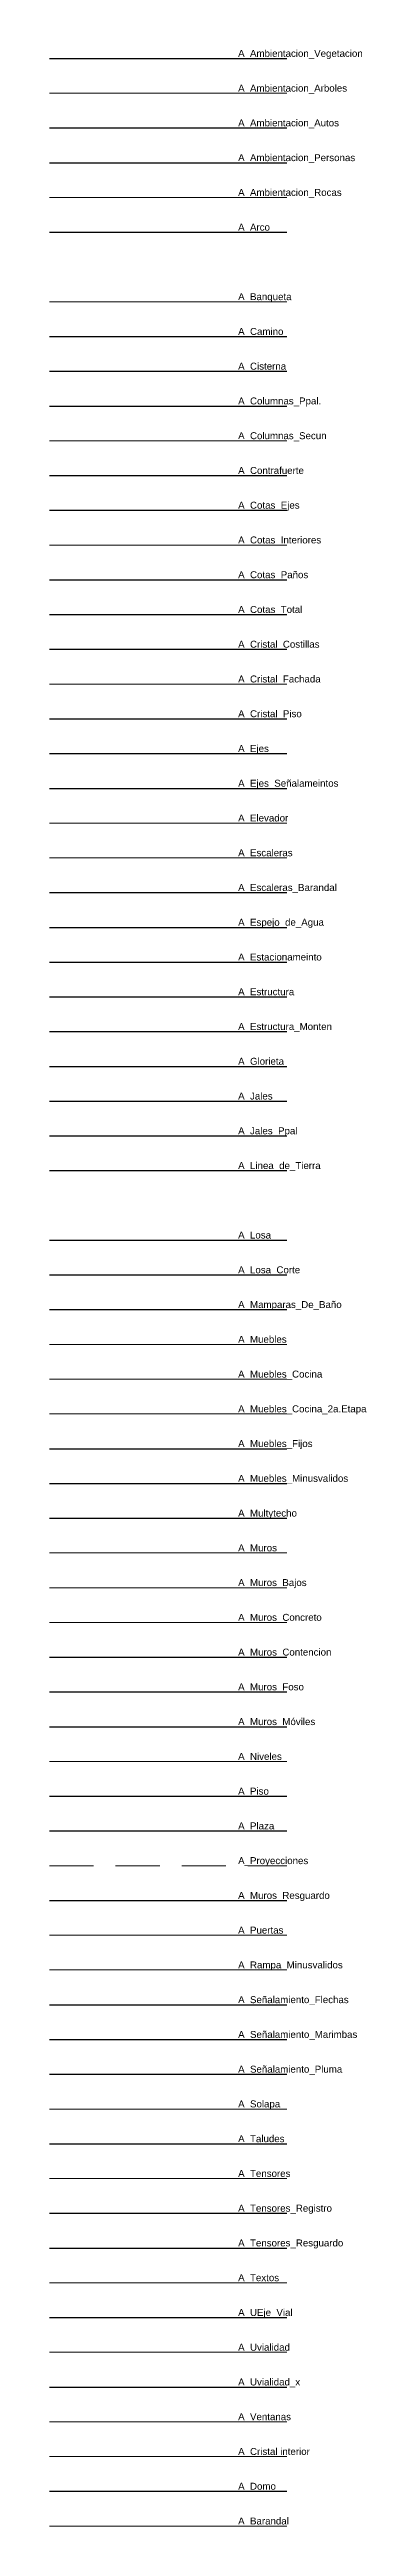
# Model space of a CAD drawing. Header units: millimetres. Extents: x 744843 to 745492, y 2520966 to 2521458.
# Drawn here: x 744843.1 to 744888.8, y 2520966 to 2521322.4 of the extents above; entities that cross this region are included whole.
import ezdxf

# ---------------------------------------------------------------- set-up
doc = ezdxf.new("R2010")
doc.units = ezdxf.units.MM
doc.linetypes.add('HIDDEN', pattern=[9.525, 6.35, -3.175])
for name, color, linetype in [('A-Columnas_Pppal', 3, 'Continuous'), ('A_Ambientacion_Autos', 252, 'Continuous'), ('A_Ambientacion_Vegetacion', 106, 'Continuous'), ('A_Arco', 22, 'Continuous'), ('A_Camino', 43, 'Continuous'), ('A_Cisterna', 173, 'Continuous'), ('A_Contrafuerte', 20, 'Continuous'), ('A_Cotas_Ejes', 8, 'Continuous'), ('A_Cotas_Paños', 8, 'Continuous'), ('A_Cotas_Total', 8, 'Continuous'), ('A_Cristal en  Piso', 171, 'Continuous'), ('A_Crsital_Costillas', 143, 'Continuous'), ('A_Domo', 121, 'Continuous'), ('A_Ejes', 8, 'Continuous'), ('A_Ejes_Señal', 8, 'Continuous'), ('A_Escalera_Barandal', 52, 'Continuous'), ('A_Espejo_Agua', 123, 'Continuous'), ('A_Estacionamiento', 230, 'Continuous'), ('A_Estructura', 160, 'Continuous'), ('A_Estructura_Monten', 52, 'Continuous'), ('A_Glorieta', 123, 'Continuous'), ('A_Jales', 10, 'Continuous'), ('A_Jales_Ppal', 10, 'Continuous'), ('A_Linea_de_Tierra', 200, 'Continuous'), ('A_Losa', 52, 'Continuous'), ('A_Losa_Corte', 54, 'Continuous'), ('A_Mamparas de Baño', 43, 'Continuous'), ('A_Muebles_fijos', 8, 'Continuous'), ('A_Muebles_Minusvalidos', 8, 'Continuous'), ('A_Multytecho', 193, 'Continuous'), ('A_Muros_Foso', 32, 'Continuous'), ('A_Muros_Mobiles', 16, 'Continuous'), ('A_Muros_Resguardo', 16, 'Continuous'), ('A_Piso', 161, 'Continuous'), ('A_Plaza', 10, 'Continuous'), ('A_Señalamiento_Flechas', 9, 'Continuous'), ('A_Señalamiento_Marimbas', 9, 'Continuous'), ('A_Señalamiento_Pluma', 191, 'Continuous'), ('A_Taludes', 52, 'Continuous'), ('A_Temsores_Resg', 191, 'Continuous'), ('A_Tensores_Registro', 23, 'Continuous'), ('A_UEje_Vial', 161, 'Continuous'), ('A_UVialidad_x', 161, 'Continuous')]:
    doc.layers.add(name, color=color, linetype=linetype)
for name, color, linetype, lineweight in [('A-Columnas_Secun', 74, 'Continuous', 20), ('A_Ambientacion_Arboles', 102, 'Continuous', 20), ('A_Ambientacion_Rocas', 8, 'Continuous', 20), ('A_Banqueta', 175, 'Continuous', 20), ('A_Barandal', 160, 'Continuous', 18), ('A_Cotas_Interiores', 8, 'Continuous', 20), ('A_Cristal interior', 143, 'Continuous', 20), ('A_Cristal_Fachada', 151, 'Continuous', 20), ('A_Elevador', 6, 'Continuous', 0), ('A_Escaleras', 52, 'Continuous', 20), ('A_Muebles', 8, 'Continuous', 20), ('A_Muebles_Cocina', 55, 'Continuous', 20), ('A_Muebles_Cocina_2a.Etapa', 230, 'Continuous', 20), ('A_Muros', 30, 'Continuous', 20), ('A_Muros_Bajos', 31, 'Continuous', 20), ('A_Muros_Concreto', 3, 'Continuous', 0), ('A_Niveles', 1, 'Continuous', 20), ('A_Proyecciones', 192, 'HIDDEN', 20), ('A_Puertas', 8, 'Continuous', 0), ('A_Rampa_Minusvalidos', 6, 'Continuous', 20), ('A_Solapa', 161, 'Continuous', 20), ('A_Tensores', 191, 'Continuous', 20), ('A_Textos', 4, 'Continuous', 20), ('A_Ventanas', 4, 'Continuous', 20)]:
    doc.layers.add(name, color=color, linetype=linetype, lineweight=lineweight)
doc.styles.add('Arial', font='arial.ttf', dxfattribs={"height": 1})

msp = doc.modelspace()

# ---------------------------------------------------------------- linework, layer by layer
at = {"layer": 'A-Columnas_Pppal'}
for p, q in [((744843.137, 2521271.088, 0.927), (744877.309, 2521271.088, 0.927)), ((744843.137, 2521271.088, 0.927), (744877.309, 2521271.088, 0.927)), ((744843.137, 2521091.088, 0.927), (744877.309, 2521091.088, 0.927)), ((744843.137, 2521091.088, 0.927), (744877.309, 2521091.088, 0.927))]:
    msp.add_line(p, q, dxfattribs=at)
at = {"layer": 'A-Columnas_Secun'}
msp.add_line((744843.137, 2521266.088, 0.927), (744877.309, 2521266.088, 0.927), dxfattribs=at)
msp.add_line((744843.137, 2521266.088, 0.927), (744877.309, 2521266.088, 0.927), dxfattribs=at)
at = {"layer": 'A_Ambientacion_Arboles'}
for p, q in [((744843.137, 2521316.088, 0.927), (744877.309, 2521316.088, 0.927)), ((744843.137, 2521316.088, 0.927), (744877.309, 2521316.088, 0.927)), ((744843.137, 2520991.088, 0.927), (744877.309, 2520991.088, 0.927)), ((744843.137, 2520991.088, 0.927), (744877.309, 2520991.088, 0.927))]:
    msp.add_line(p, q, dxfattribs=at)
at = {"layer": 'A_Ambientacion_Autos'}
msp.add_line((744843.137, 2521311.088, 0.927), (744877.309, 2521311.088, 0.927), dxfattribs=at)
msp.add_line((744843.137, 2521311.088, 0.927), (744877.309, 2521311.088, 0.927), dxfattribs=at)
at = {"layer": 'A_Ambientacion_Rocas'}
msp.add_line((744843.137, 2521301.088, 0.927), (744877.309, 2521301.088, 0.927), dxfattribs=at)
msp.add_line((744843.137, 2521301.088, 0.927), (744877.309, 2521301.088, 0.927), dxfattribs=at)
at = {"layer": 'A_Ambientacion_Vegetacion'}
msp.add_line((744843.137, 2521321.088, 0.927), (744877.309, 2521321.088, 0.927), dxfattribs=at)
msp.add_line((744843.137, 2521321.088, 0.927), (744877.309, 2521321.088, 0.927), dxfattribs=at)
at = {"layer": 'A_Arco'}
msp.add_line((744843.137, 2521296.088, 0.927), (744877.309, 2521296.088, 0.927), dxfattribs=at)
msp.add_line((744843.137, 2521296.088, 0.927), (744877.309, 2521296.088, 0.927), dxfattribs=at)
at = {"layer": 'A_Banqueta'}
msp.add_line((744843.137, 2521286.088, 0.927), (744877.309, 2521286.088, 0.927), dxfattribs=at)
msp.add_line((744843.137, 2521286.088, 0.927), (744877.309, 2521286.088, 0.927), dxfattribs=at)
at = {"layer": 'A_Barandal'}
msp.add_line((744843.137, 2520966.088, 0.927), (744877.309, 2520966.088, 0.927), dxfattribs=at)
msp.add_line((744843.137, 2520966.088, 0.927), (744877.309, 2520966.088, 0.927), dxfattribs=at)
at = {"layer": 'A_Camino'}
msp.add_line((744843.137, 2521281.088, 0.927), (744877.309, 2521281.088, 0.927), dxfattribs=at)
msp.add_line((744843.137, 2521281.088, 0.927), (744877.309, 2521281.088, 0.927), dxfattribs=at)
at = {"layer": 'A_Cisterna'}
msp.add_line((744843.137, 2521276.088, 0.927), (744877.309, 2521276.088, 0.927), dxfattribs=at)
msp.add_line((744843.137, 2521276.088, 0.927), (744877.309, 2521276.088, 0.927), dxfattribs=at)
at = {"layer": 'A_Contrafuerte'}
msp.add_line((744843.137, 2521261.088, 0.927), (744877.309, 2521261.088, 0.927), dxfattribs=at)
msp.add_line((744843.137, 2521261.088, 0.927), (744877.309, 2521261.088, 0.927), dxfattribs=at)
at = {"layer": 'A_Cotas_Ejes'}
msp.add_line((744843.137, 2521256.088, 0.927), (744877.309, 2521256.088, 0.927), dxfattribs=at)
msp.add_line((744843.137, 2521256.088, 0.927), (744877.309, 2521256.088, 0.927), dxfattribs=at)
at = {"layer": 'A_Cotas_Interiores'}
msp.add_line((744843.137, 2521251.088, 0.927), (744877.309, 2521251.088, 0.927), dxfattribs=at)
msp.add_line((744843.137, 2521251.088, 0.927), (744877.309, 2521251.088, 0.927), dxfattribs=at)
at = {"layer": 'A_Cotas_Paños'}
msp.add_line((744843.137, 2521246.088, 0.927), (744877.309, 2521246.088, 0.927), dxfattribs=at)
msp.add_line((744843.137, 2521246.088, 0.927), (744877.309, 2521246.088, 0.927), dxfattribs=at)
at = {"layer": 'A_Cotas_Total'}
msp.add_line((744843.137, 2521241.088, 0.927), (744877.309, 2521241.088, 0.927), dxfattribs=at)
msp.add_line((744843.137, 2521241.088, 0.927), (744877.309, 2521241.088, 0.927), dxfattribs=at)
at = {"layer": 'A_Cristal en  Piso'}
msp.add_line((744843.137, 2521226.088, 0.927), (744877.309, 2521226.088, 0.927), dxfattribs=at)
msp.add_line((744843.137, 2521226.088, 0.927), (744877.309, 2521226.088, 0.927), dxfattribs=at)
at = {"layer": 'A_Cristal interior'}
msp.add_line((744843.137, 2520976.088, 0.927), (744877.309, 2520976.088, 0.927), dxfattribs=at)
at = {"layer": 'A_Cristal_Fachada'}
msp.add_line((744843.137, 2521231.088, 0.927), (744877.309, 2521231.088, 0.927), dxfattribs=at)
msp.add_line((744843.137, 2521231.088, 0.927), (744877.309, 2521231.088, 0.927), dxfattribs=at)
at = {"layer": 'A_Crsital_Costillas'}
msp.add_line((744843.137, 2521236.088, 0.927), (744877.309, 2521236.088, 0.927), dxfattribs=at)
msp.add_line((744843.137, 2521236.088, 0.927), (744877.309, 2521236.088, 0.927), dxfattribs=at)
at = {"layer": 'A_Domo'}
msp.add_line((744843.137, 2520971.088, 0.927), (744877.309, 2520971.088, 0.927), dxfattribs=at)
msp.add_line((744843.137, 2520971.088, 0.927), (744877.309, 2520971.088, 0.927), dxfattribs=at)
at = {"layer": 'A_Ejes'}
for p, q in [((744843.137, 2521306.088, 0.927), (744877.309, 2521306.088, 0.927)), ((744843.137, 2521306.088, 0.927), (744877.309, 2521306.088, 0.927)), ((744843.137, 2521221.088, 0.927), (744877.309, 2521221.088, 0.927)), ((744843.137, 2521221.088, 0.927), (744877.309, 2521221.088, 0.927))]:
    msp.add_line(p, q, dxfattribs=at)
at = {"layer": 'A_Ejes_Señal'}
msp.add_line((744843.137, 2521216.088, 0.927), (744877.309, 2521216.088, 0.927), dxfattribs=at)
msp.add_line((744843.137, 2521216.088, 0.927), (744877.309, 2521216.088, 0.927), dxfattribs=at)
at = {"layer": 'A_Elevador'}
msp.add_line((744843.137, 2521211.088, 0.927), (744877.309, 2521211.088, 0.927), dxfattribs=at)
msp.add_line((744843.137, 2521211.088, 0.927), (744877.309, 2521211.088, 0.927), dxfattribs=at)
at = {"layer": 'A_Escalera_Barandal'}
msp.add_line((744843.137, 2521201.088, 0.927), (744877.309, 2521201.088, 0.927), dxfattribs=at)
msp.add_line((744843.137, 2521201.088, 0.927), (744877.309, 2521201.088, 0.927), dxfattribs=at)
at = {"layer": 'A_Escaleras'}
msp.add_line((744843.137, 2521206.088, 0.927), (744877.309, 2521206.088, 0.927), dxfattribs=at)
msp.add_line((744843.137, 2521206.088, 0.927), (744877.309, 2521206.088, 0.927), dxfattribs=at)
at = {"layer": 'A_Espejo_Agua'}
msp.add_line((744843.137, 2521196.088, 0.927), (744877.309, 2521196.088, 0.927), dxfattribs=at)
msp.add_line((744843.137, 2521196.088, 0.927), (744877.309, 2521196.088, 0.927), dxfattribs=at)
at = {"layer": 'A_Estacionamiento'}
msp.add_line((744843.137, 2521191.088, 0.927), (744877.309, 2521191.088, 0.927), dxfattribs=at)
msp.add_line((744843.137, 2521191.088, 0.927), (744877.309, 2521191.088, 0.927), dxfattribs=at)
at = {"layer": 'A_Estructura'}
msp.add_line((744843.137, 2521186.088, 0.927), (744877.309, 2521186.088, 0.927), dxfattribs=at)
msp.add_line((744843.137, 2521186.088, 0.927), (744877.309, 2521186.088, 0.927), dxfattribs=at)
at = {"layer": 'A_Estructura_Monten'}
msp.add_line((744843.137, 2521181.088, 0.927), (744877.309, 2521181.088, 0.927), dxfattribs=at)
msp.add_line((744843.137, 2521181.088, 0.927), (744877.309, 2521181.088, 0.927), dxfattribs=at)
at = {"layer": 'A_Glorieta'}
msp.add_line((744843.137, 2521176.088, 0.927), (744877.309, 2521176.088, 0.927), dxfattribs=at)
msp.add_line((744843.137, 2521176.088, 0.927), (744877.309, 2521176.088, 0.927), dxfattribs=at)
at = {"layer": 'A_Jales'}
msp.add_line((744843.137, 2521171.088, 0.927), (744877.309, 2521171.088, 0.927), dxfattribs=at)
msp.add_line((744843.137, 2521171.088, 0.927), (744877.309, 2521171.088, 0.927), dxfattribs=at)
at = {"layer": 'A_Jales_Ppal'}
msp.add_line((744843.137, 2521166.088, 0.927), (744877.309, 2521166.088, 0.927), dxfattribs=at)
msp.add_line((744843.137, 2521166.088, 0.927), (744877.309, 2521166.088, 0.927), dxfattribs=at)
at = {"layer": 'A_Linea_de_Tierra'}
msp.add_line((744843.137, 2521161.088, 0.927), (744877.309, 2521161.088, 0.927), dxfattribs=at)
msp.add_line((744843.137, 2521161.088, 0.927), (744877.309, 2521161.088, 0.927), dxfattribs=at)
at = {"layer": 'A_Losa'}
msp.add_line((744843.137, 2521151.088, 0.927), (744877.309, 2521151.088, 0.927), dxfattribs=at)
msp.add_line((744843.137, 2521151.088, 0.927), (744877.309, 2521151.088, 0.927), dxfattribs=at)
at = {"layer": 'A_Losa_Corte'}
msp.add_line((744843.137, 2521146.088, 0.927), (744877.309, 2521146.088, 0.927), dxfattribs=at)
msp.add_line((744843.137, 2521146.088, 0.927), (744877.309, 2521146.088, 0.927), dxfattribs=at)
at = {"layer": 'A_Mamparas de Baño'}
msp.add_line((744843.137, 2521141.088, 0.927), (744877.309, 2521141.088, 0.927), dxfattribs=at)
msp.add_line((744843.137, 2521141.088, 0.927), (744877.309, 2521141.088, 0.927), dxfattribs=at)
at = {"layer": 'A_Muebles'}
msp.add_line((744843.137, 2521136.088, 0.927), (744877.309, 2521136.088, 0.927), dxfattribs=at)
msp.add_line((744843.137, 2521136.088, 0.927), (744877.309, 2521136.088, 0.927), dxfattribs=at)
at = {"layer": 'A_Muebles_Cocina'}
msp.add_line((744843.137, 2521131.088, 0.927), (744877.309, 2521131.088, 0.927), dxfattribs=at)
msp.add_line((744843.137, 2521131.088, 0.927), (744877.309, 2521131.088, 0.927), dxfattribs=at)
at = {"layer": 'A_Muebles_Cocina_2a.Etapa'}
msp.add_line((744843.137, 2521126.088, 0.927), (744877.309, 2521126.088, 0.927), dxfattribs=at)
msp.add_line((744843.137, 2521126.088, 0.927), (744877.309, 2521126.088, 0.927), dxfattribs=at)
at = {"layer": 'A_Muebles_fijos'}
msp.add_line((744843.137, 2521121.088, 0.927), (744877.309, 2521121.088, 0.927), dxfattribs=at)
msp.add_line((744843.137, 2521121.088, 0.927), (744877.309, 2521121.088, 0.927), dxfattribs=at)
at = {"layer": 'A_Muebles_Minusvalidos'}
msp.add_line((744843.137, 2521116.088, 0.927), (744877.309, 2521116.088, 0.927), dxfattribs=at)
msp.add_line((744843.137, 2521116.088, 0.927), (744877.309, 2521116.088, 0.927), dxfattribs=at)
at = {"layer": 'A_Multytecho'}
msp.add_line((744843.137, 2521111.088, 0.927), (744877.309, 2521111.088, 0.927), dxfattribs=at)
msp.add_line((744843.137, 2521111.088, 0.927), (744877.309, 2521111.088, 0.927), dxfattribs=at)
at = {"layer": 'A_Muros'}
msp.add_line((744843.137, 2521106.088, 0.927), (744877.309, 2521106.088, 0.927), dxfattribs=at)
msp.add_line((744843.137, 2521106.088, 0.927), (744877.309, 2521106.088, 0.927), dxfattribs=at)
at = {"layer": 'A_Muros_Bajos'}
msp.add_line((744843.137, 2521101.088, 0.927), (744877.309, 2521101.088, 0.927), dxfattribs=at)
msp.add_line((744843.137, 2521101.088, 0.927), (744877.309, 2521101.088, 0.927), dxfattribs=at)
at = {"layer": 'A_Muros_Concreto'}
msp.add_line((744843.137, 2521096.088, 0.927), (744877.309, 2521096.088, 0.927), dxfattribs=at)
msp.add_line((744843.137, 2521096.088, 0.927), (744877.309, 2521096.088, 0.927), dxfattribs=at)
at = {"layer": 'A_Muros_Foso'}
msp.add_line((744843.137, 2521086.088, 0.927), (744877.309, 2521086.088, 0.927), dxfattribs=at)
msp.add_line((744843.137, 2521086.088, 0.927), (744877.309, 2521086.088, 0.927), dxfattribs=at)
at = {"layer": 'A_Muros_Mobiles'}
msp.add_line((744843.137, 2521081.088, 0.927), (744877.309, 2521081.088, 0.927), dxfattribs=at)
msp.add_line((744843.137, 2521081.088, 0.927), (744877.309, 2521081.088, 0.927), dxfattribs=at)
at = {"layer": 'A_Muros_Resguardo'}
msp.add_line((744843.137, 2521056.088, 0.927), (744877.309, 2521056.088, 0.927), dxfattribs=at)
msp.add_line((744843.137, 2521056.088, 0.927), (744877.309, 2521056.088, 0.927), dxfattribs=at)
at = {"layer": 'A_Niveles'}
msp.add_line((744843.137, 2521076.088, 0.927), (744877.309, 2521076.088, 0.927), dxfattribs=at)
msp.add_line((744843.137, 2521076.088, 0.927), (744877.309, 2521076.088, 0.927), dxfattribs=at)
at = {"layer": 'A_Piso'}
msp.add_line((744843.137, 2521071.088, 0.927), (744877.309, 2521071.088, 0.927), dxfattribs=at)
msp.add_line((744843.137, 2521071.088, 0.927), (744877.309, 2521071.088, 0.927), dxfattribs=at)
at = {"layer": 'A_Plaza'}
msp.add_line((744843.137, 2521066.088, 0.927), (744877.309, 2521066.088, 0.927), dxfattribs=at)
msp.add_line((744843.137, 2521066.088, 0.927), (744877.309, 2521066.088, 0.927), dxfattribs=at)
at = {"layer": 'A_Proyecciones'}
msp.add_line((744843.137, 2521061.088, 0.927), (744877.309, 2521061.088, 0.927), dxfattribs=at)
msp.add_line((744843.137, 2521061.088, 0.927), (744877.309, 2521061.088, 0.927), dxfattribs=at)
at = {"layer": 'A_Puertas'}
msp.add_line((744843.137, 2521051.088, 0.927), (744877.309, 2521051.088, 0.927), dxfattribs=at)
msp.add_line((744843.137, 2521051.088, 0.927), (744877.309, 2521051.088, 0.927), dxfattribs=at)
at = {"layer": 'A_Rampa_Minusvalidos'}
msp.add_line((744843.137, 2521046.088, 0.927), (744877.309, 2521046.088, 0.927), dxfattribs=at)
msp.add_line((744843.137, 2521046.088, 0.927), (744877.309, 2521046.088, 0.927), dxfattribs=at)
at = {"layer": 'A_Señalamiento_Flechas'}
msp.add_line((744843.137, 2521041.088, 0.927), (744877.309, 2521041.088, 0.927), dxfattribs=at)
msp.add_line((744843.137, 2521041.088, 0.927), (744877.309, 2521041.088, 0.927), dxfattribs=at)
at = {"layer": 'A_Señalamiento_Marimbas'}
msp.add_line((744843.137, 2521036.088, 0.927), (744877.309, 2521036.088, 0.927), dxfattribs=at)
msp.add_line((744843.137, 2521036.088, 0.927), (744877.309, 2521036.088, 0.927), dxfattribs=at)
at = {"layer": 'A_Señalamiento_Pluma'}
msp.add_line((744843.137, 2521031.088, 0.927), (744877.309, 2521031.088, 0.927), dxfattribs=at)
msp.add_line((744843.137, 2521031.088, 0.927), (744877.309, 2521031.088, 0.927), dxfattribs=at)
at = {"layer": 'A_Solapa'}
msp.add_line((744843.137, 2521026.088, 0.927), (744877.309, 2521026.088, 0.927), dxfattribs=at)
msp.add_line((744843.137, 2521026.088, 0.927), (744877.309, 2521026.088, 0.927), dxfattribs=at)
at = {"layer": 'A_Taludes'}
msp.add_line((744843.137, 2521021.088, 0.927), (744877.309, 2521021.088, 0.927), dxfattribs=at)
msp.add_line((744843.137, 2521021.088, 0.927), (744877.309, 2521021.088, 0.927), dxfattribs=at)
at = {"layer": 'A_Temsores_Resg'}
msp.add_line((744843.137, 2521006.088, 0.927), (744877.309, 2521006.088, 0.927), dxfattribs=at)
msp.add_line((744843.137, 2521006.088, 0.927), (744877.309, 2521006.088, 0.927), dxfattribs=at)
at = {"layer": 'A_Tensores'}
msp.add_line((744843.137, 2521016.088, 0.927), (744877.309, 2521016.088, 0.927), dxfattribs=at)
msp.add_line((744843.137, 2521016.088, 0.927), (744877.309, 2521016.088, 0.927), dxfattribs=at)
at = {"layer": 'A_Tensores_Registro'}
msp.add_line((744843.137, 2521011.088, 0.927), (744877.309, 2521011.088, 0.927), dxfattribs=at)
msp.add_line((744843.137, 2521011.088, 0.927), (744877.309, 2521011.088, 0.927), dxfattribs=at)
at = {"layer": 'A_Textos'}
msp.add_line((744843.137, 2521001.088, 0.927), (744877.309, 2521001.088, 0.927), dxfattribs=at)
msp.add_line((744843.137, 2521001.088, 0.927), (744877.309, 2521001.088, 0.927), dxfattribs=at)
at = {"layer": 'A_UEje_Vial'}
msp.add_line((744843.137, 2520996.088, 0.927), (744877.309, 2520996.088, 0.927), dxfattribs=at)
msp.add_line((744843.137, 2520996.088, 0.927), (744877.309, 2520996.088, 0.927), dxfattribs=at)
at = {"layer": 'A_UVialidad_x'}
msp.add_line((744843.137, 2520986.088, 0.927), (744877.309, 2520986.088, 0.927), dxfattribs=at)
msp.add_line((744843.137, 2520986.088, 0.927), (744877.309, 2520986.088, 0.927), dxfattribs=at)
at = {"layer": 'A_Ventanas'}
msp.add_line((744843.137, 2520981.088, 0.927), (744877.309, 2520981.088, 0.927), dxfattribs=at)
msp.add_line((744843.137, 2520981.088, 0.927), (744877.309, 2520981.088, 0.927), dxfattribs=at)

# ---------------------------------------------------------------- texts
at = {"layer": 'A-Columnas_Pppal', "style": 'Arial'}
for s, p in [('A_Columnas_Ppal.', (744870.3, 2521271.321, 0.927)), ('A_Columnas_Ppal.', (744870.3, 2521271.321, 0.927)), ('A_Muros_Contencion', (744870.3, 2521091.321, 0.927)), ('A_Muros_Contencion', (744870.3, 2521091.321, 0.927))]:
    msp.add_text(s, height=1, dxfattribs=at).set_placement(p)
at = {"layer": 'A-Columnas_Secun', "style": 'Arial'}
msp.add_text('A_Columnas_Secun', height=1, dxfattribs=at).set_placement((744870.3, 2521266.321, 0.927))
msp.add_text('A_Columnas_Secun', height=1, dxfattribs=at).set_placement((744870.3, 2521266.321, 0.927))
at = {"layer": 'A_Ambientacion_Arboles', "style": 'Arial'}
for s, p in [('A_Ambientacion_Arboles', (744870.3, 2521316.321, 0.927)), ('A_Ambientacion_Arboles', (744870.3, 2521316.321, 0.927)), ('A_Uvialidad', (744870.3, 2520991.321, 0.927)), ('A_Uvialidad', (744870.3, 2520991.321, 0.927))]:
    msp.add_text(s, height=1, dxfattribs=at).set_placement(p)
at = {"layer": 'A_Ambientacion_Autos', "style": 'Arial'}
msp.add_text('A_Ambientacion_Autos', height=1, dxfattribs=at).set_placement((744870.3, 2521311.321, 0.927))
msp.add_text('A_Ambientacion_Autos', height=1, dxfattribs=at).set_placement((744870.3, 2521311.321, 0.927))
at = {"layer": 'A_Ambientacion_Rocas', "style": 'Arial'}
msp.add_text('A_Ambientacion_Rocas', height=1, dxfattribs=at).set_placement((744870.3, 2521301.321, 0.927))
msp.add_text('A_Ambientacion_Rocas', height=1, dxfattribs=at).set_placement((744870.3, 2521301.321, 0.927))
at = {"layer": 'A_Ambientacion_Vegetacion', "style": 'Arial'}
msp.add_text('A_Ambientacion_Vegetacion', height=1, dxfattribs=at).set_placement((744870.3, 2521321.321, 0.927))
msp.add_text('A_Ambientacion_Vegetacion', height=1, dxfattribs=at).set_placement((744870.3, 2521321.321, 0.927))
at = {"layer": 'A_Arco', "style": 'Arial'}
msp.add_text('A_Arco', height=1, dxfattribs=at).set_placement((744870.3, 2521296.321, 0.927))
msp.add_text('A_Arco', height=1, dxfattribs=at).set_placement((744870.3, 2521296.321, 0.927))
at = {"layer": 'A_Banqueta', "style": 'Arial'}
msp.add_text('A_Banqueta', height=1, dxfattribs=at).set_placement((744870.3, 2521286.321, 0.927))
msp.add_text('A_Banqueta', height=1, dxfattribs=at).set_placement((744870.3, 2521286.321, 0.927))
at = {"layer": 'A_Barandal', "style": 'Arial'}
msp.add_text('A_Barandal', height=1, dxfattribs=at).set_placement((744870.3, 2520966.321, 0.927))
msp.add_text('A_Barandal', height=1, dxfattribs=at).set_placement((744870.3, 2520966.321, 0.927))
at = {"layer": 'A_Camino', "style": 'Arial'}
msp.add_text('A_Camino', height=1, dxfattribs=at).set_placement((744870.3, 2521281.321, 0.927))
msp.add_text('A_Camino', height=1, dxfattribs=at).set_placement((744870.3, 2521281.321, 0.927))
at = {"layer": 'A_Cisterna', "style": 'Arial'}
msp.add_text('A_Cisterna', height=1, dxfattribs=at).set_placement((744870.3, 2521276.321, 0.927))
msp.add_text('A_Cisterna', height=1, dxfattribs=at).set_placement((744870.3, 2521276.321, 0.927))
at = {"layer": 'A_Contrafuerte', "style": 'Arial'}
msp.add_text('A_Contrafuerte', height=1, dxfattribs=at).set_placement((744870.3, 2521261.321, 0.927))
msp.add_text('A_Contrafuerte', height=1, dxfattribs=at).set_placement((744870.3, 2521261.321, 0.927))
at = {"layer": 'A_Cotas_Ejes', "style": 'Arial'}
msp.add_text('A_Cotas_Ejes', height=1, dxfattribs=at).set_placement((744870.3, 2521256.321, 0.927))
msp.add_text('A_Cotas_Ejes', height=1, dxfattribs=at).set_placement((744870.3, 2521256.321, 0.927))
at = {"layer": 'A_Cotas_Interiores', "style": 'Arial'}
msp.add_text('A_Cotas_Interiores', height=1, dxfattribs=at).set_placement((744870.3, 2521251.321, 0.927))
msp.add_text('A_Cotas_Interiores', height=1, dxfattribs=at).set_placement((744870.3, 2521251.321, 0.927))
at = {"layer": 'A_Cotas_Paños', "style": 'Arial'}
msp.add_text('A_Cotas_Paños', height=1, dxfattribs=at).set_placement((744870.3, 2521246.321, 0.927))
msp.add_text('A_Cotas_Paños', height=1, dxfattribs=at).set_placement((744870.3, 2521246.321, 0.927))
at = {"layer": 'A_Cotas_Total', "style": 'Arial'}
msp.add_text('A_Cotas_Total', height=1, dxfattribs=at).set_placement((744870.3, 2521241.321, 0.927))
msp.add_text('A_Cotas_Total', height=1, dxfattribs=at).set_placement((744870.3, 2521241.321, 0.927))
at = {"layer": 'A_Cristal en  Piso', "style": 'Arial'}
msp.add_text('A_Cristal_Piso', height=1, dxfattribs=at).set_placement((744870.3, 2521226.321, 0.927))
msp.add_text('A_Cristal_Piso', height=1, dxfattribs=at).set_placement((744870.3, 2521226.321, 0.927))
at = {"layer": 'A_Cristal interior', "style": 'Arial'}
msp.add_text('A_Cristal interior', height=1, dxfattribs=at).set_placement((744870.3, 2520976.321, 0.927))
at = {"layer": 'A_Cristal_Fachada', "style": 'Arial'}
msp.add_text('A_Cristal_Fachada', height=1, dxfattribs=at).set_placement((744870.3, 2521231.321, 0.927))
msp.add_text('A_Cristal_Fachada', height=1, dxfattribs=at).set_placement((744870.3, 2521231.321, 0.927))
at = {"layer": 'A_Crsital_Costillas', "style": 'Arial'}
msp.add_text('A_Cristal_Costillas', height=1, dxfattribs=at).set_placement((744870.3, 2521236.321, 0.927))
msp.add_text('A_Cristal_Costillas', height=1, dxfattribs=at).set_placement((744870.3, 2521236.321, 0.927))
at = {"layer": 'A_Domo', "style": 'Arial'}
msp.add_text('A_Domo', height=1, dxfattribs=at).set_placement((744870.3, 2520971.321, 0.927))
msp.add_text('A_Domo', height=1, dxfattribs=at).set_placement((744870.3, 2520971.321, 0.927))
at = {"layer": 'A_Ejes', "style": 'Arial'}
for s, p in [('A_Ambientacion_Personas', (744870.3, 2521306.321, 0.927)), ('A_Ambientacion_Personas', (744870.3, 2521306.321, 0.927)), ('A_Ejes', (744870.3, 2521221.321, 0.927)), ('A_Ejes', (744870.3, 2521221.321, 0.927))]:
    msp.add_text(s, height=1, dxfattribs=at).set_placement(p)
at = {"layer": 'A_Ejes_Señal', "style": 'Arial'}
msp.add_text('A_Ejes_Señalameintos', height=1, dxfattribs=at).set_placement((744870.3, 2521216.321, 0.927))
msp.add_text('A_Ejes_Señalameintos', height=1, dxfattribs=at).set_placement((744870.3, 2521216.321, 0.927))
at = {"layer": 'A_Elevador', "style": 'Arial'}
msp.add_text('A_Elevador', height=1, dxfattribs=at).set_placement((744870.3, 2521211.321, 0.927))
msp.add_text('A_Elevador', height=1, dxfattribs=at).set_placement((744870.3, 2521211.321, 0.927))
at = {"layer": 'A_Escalera_Barandal', "style": 'Arial'}
msp.add_text('A_Escaleras_Barandal', height=1, dxfattribs=at).set_placement((744870.3, 2521201.321, 0.927))
msp.add_text('A_Escaleras_Barandal', height=1, dxfattribs=at).set_placement((744870.3, 2521201.321, 0.927))
at = {"layer": 'A_Escaleras', "style": 'Arial'}
msp.add_text('A_Escaleras', height=1, dxfattribs=at).set_placement((744870.3, 2521206.321, 0.927))
msp.add_text('A_Escaleras', height=1, dxfattribs=at).set_placement((744870.3, 2521206.321, 0.927))
at = {"layer": 'A_Espejo_Agua', "style": 'Arial'}
msp.add_text('A_Espejo_de_Agua', height=1, dxfattribs=at).set_placement((744870.3, 2521196.321, 0.927))
msp.add_text('A_Espejo_de_Agua', height=1, dxfattribs=at).set_placement((744870.3, 2521196.321, 0.927))
at = {"layer": 'A_Estacionamiento', "style": 'Arial'}
msp.add_text('A_Estacionameinto', height=1, dxfattribs=at).set_placement((744870.3, 2521191.321, 0.927))
msp.add_text('A_Estacionameinto', height=1, dxfattribs=at).set_placement((744870.3, 2521191.321, 0.927))
at = {"layer": 'A_Estructura', "style": 'Arial'}
msp.add_text('A_Estructura', height=1, dxfattribs=at).set_placement((744870.3, 2521186.321, 0.927))
msp.add_text('A_Estructura', height=1, dxfattribs=at).set_placement((744870.3, 2521186.321, 0.927))
at = {"layer": 'A_Estructura_Monten', "style": 'Arial'}
msp.add_text('A_Estructura_Monten', height=1, dxfattribs=at).set_placement((744870.3, 2521181.321, 0.927))
msp.add_text('A_Estructura_Monten', height=1, dxfattribs=at).set_placement((744870.3, 2521181.321, 0.927))
at = {"layer": 'A_Glorieta', "style": 'Arial'}
msp.add_text('A_Glorieta', height=1, dxfattribs=at).set_placement((744870.3, 2521176.321, 0.927))
msp.add_text('A_Glorieta', height=1, dxfattribs=at).set_placement((744870.3, 2521176.321, 0.927))
at = {"layer": 'A_Jales', "style": 'Arial'}
msp.add_text('A_Jales', height=1, dxfattribs=at).set_placement((744870.3, 2521171.321, 0.927))
msp.add_text('A_Jales', height=1, dxfattribs=at).set_placement((744870.3, 2521171.321, 0.927))
at = {"layer": 'A_Jales_Ppal', "style": 'Arial'}
msp.add_text('A_Jales_Ppal', height=1, dxfattribs=at).set_placement((744870.3, 2521166.321, 0.927))
msp.add_text('A_Jales_Ppal', height=1, dxfattribs=at).set_placement((744870.3, 2521166.321, 0.927))
at = {"layer": 'A_Linea_de_Tierra', "style": 'Arial'}
msp.add_text('A_Linea_de_Tierra', height=1, dxfattribs=at).set_placement((744870.3, 2521161.321, 0.927))
msp.add_text('A_Linea_de_Tierra', height=1, dxfattribs=at).set_placement((744870.3, 2521161.321, 0.927))
at = {"layer": 'A_Losa', "style": 'Arial'}
msp.add_text('A_Losa', height=1, dxfattribs=at).set_placement((744870.3, 2521151.321, 0.927))
msp.add_text('A_Losa', height=1, dxfattribs=at).set_placement((744870.3, 2521151.321, 0.927))
at = {"layer": 'A_Losa_Corte', "style": 'Arial'}
msp.add_text('A_Losa_Corte', height=1, dxfattribs=at).set_placement((744870.3, 2521146.321, 0.927))
msp.add_text('A_Losa_Corte', height=1, dxfattribs=at).set_placement((744870.3, 2521146.321, 0.927))
at = {"layer": 'A_Mamparas de Baño', "style": 'Arial'}
msp.add_text('A_Mamparas_De_Baño', height=1, dxfattribs=at).set_placement((744870.3, 2521141.321, 0.927))
msp.add_text('A_Mamparas_De_Baño', height=1, dxfattribs=at).set_placement((744870.3, 2521141.321, 0.927))
at = {"layer": 'A_Muebles', "style": 'Arial'}
msp.add_text('A_Muebles', height=1, dxfattribs=at).set_placement((744870.3, 2521136.321, 0.927))
msp.add_text('A_Muebles', height=1, dxfattribs=at).set_placement((744870.3, 2521136.321, 0.927))
at = {"layer": 'A_Muebles_Cocina', "style": 'Arial'}
msp.add_text('A_Muebles_Cocina', height=1, dxfattribs=at).set_placement((744870.3, 2521131.321, 0.927))
msp.add_text('A_Muebles_Cocina', height=1, dxfattribs=at).set_placement((744870.3, 2521131.321, 0.927))
at = {"layer": 'A_Muebles_Cocina_2a.Etapa', "style": 'Arial'}
msp.add_text('A_Muebles_Cocina_2a.Etapa', height=1, dxfattribs=at).set_placement((744870.3, 2521126.321, 0.927))
msp.add_text('A_Muebles_Cocina_2a.Etapa', height=1, dxfattribs=at).set_placement((744870.3, 2521126.321, 0.927))
at = {"layer": 'A_Muebles_fijos', "style": 'Arial'}
msp.add_text('A_Muebles_Fijos', height=1, dxfattribs=at).set_placement((744870.3, 2521121.321, 0.927))
msp.add_text('A_Muebles_Fijos', height=1, dxfattribs=at).set_placement((744870.3, 2521121.321, 0.927))
at = {"layer": 'A_Muebles_Minusvalidos', "style": 'Arial'}
msp.add_text('A_Muebles_Minusvalidos', height=1, dxfattribs=at).set_placement((744870.3, 2521116.321, 0.927))
msp.add_text('A_Muebles_Minusvalidos', height=1, dxfattribs=at).set_placement((744870.3, 2521116.321, 0.927))
at = {"layer": 'A_Multytecho', "style": 'Arial'}
msp.add_text('A_Multytecho', height=1, dxfattribs=at).set_placement((744870.3, 2521111.321, 0.927))
msp.add_text('A_Multytecho', height=1, dxfattribs=at).set_placement((744870.3, 2521111.321, 0.927))
at = {"layer": 'A_Muros', "style": 'Arial'}
msp.add_text('A_Muros', height=1, dxfattribs=at).set_placement((744870.3, 2521106.321, 0.927))
msp.add_text('A_Muros', height=1, dxfattribs=at).set_placement((744870.3, 2521106.321, 0.927))
at = {"layer": 'A_Muros_Bajos', "style": 'Arial'}
msp.add_text('A_Muros_Bajos', height=1, dxfattribs=at).set_placement((744870.3, 2521101.321, 0.927))
msp.add_text('A_Muros_Bajos', height=1, dxfattribs=at).set_placement((744870.3, 2521101.321, 0.927))
at = {"layer": 'A_Muros_Concreto', "style": 'Arial'}
msp.add_text('A_Muros_Concreto', height=1, dxfattribs=at).set_placement((744870.3, 2521096.321, 0.927))
msp.add_text('A_Muros_Concreto', height=1, dxfattribs=at).set_placement((744870.3, 2521096.321, 0.927))
at = {"layer": 'A_Muros_Foso', "style": 'Arial'}
msp.add_text('A_Muros_Foso', height=1, dxfattribs=at).set_placement((744870.3, 2521086.321, 0.927))
msp.add_text('A_Muros_Foso', height=1, dxfattribs=at).set_placement((744870.3, 2521086.321, 0.927))
at = {"layer": 'A_Muros_Mobiles', "style": 'Arial'}
msp.add_text('A_Muros_Móviles', height=1, dxfattribs=at).set_placement((744870.3, 2521081.321, 0.927))
msp.add_text('A_Muros_Móviles', height=1, dxfattribs=at).set_placement((744870.3, 2521081.321, 0.927))
at = {"layer": 'A_Muros_Resguardo', "style": 'Arial'}
msp.add_text('A_Muros_Resguardo', height=1, dxfattribs=at).set_placement((744870.3, 2521056.321, 0.927))
msp.add_text('A_Muros_Resguardo', height=1, dxfattribs=at).set_placement((744870.3, 2521056.321, 0.927))
at = {"layer": 'A_Niveles', "style": 'Arial'}
msp.add_text('A_Niveles', height=1, dxfattribs=at).set_placement((744870.3, 2521076.321, 0.927))
msp.add_text('A_Niveles', height=1, dxfattribs=at).set_placement((744870.3, 2521076.321, 0.927))
at = {"layer": 'A_Piso', "style": 'Arial'}
msp.add_text('A_Piso', height=1, dxfattribs=at).set_placement((744870.3, 2521071.321, 0.927))
msp.add_text('A_Piso', height=1, dxfattribs=at).set_placement((744870.3, 2521071.321, 0.927))
at = {"layer": 'A_Plaza', "style": 'Arial'}
msp.add_text('A_Plaza', height=1, dxfattribs=at).set_placement((744870.3, 2521066.321, 0.927))
msp.add_text('A_Plaza', height=1, dxfattribs=at).set_placement((744870.3, 2521066.321, 0.927))
at = {"layer": 'A_Proyecciones', "style": 'Arial'}
msp.add_text('A_Proyecciones', height=1, dxfattribs=at).set_placement((744870.3, 2521061.321, 0.927))
msp.add_text('A_Proyecciones', height=1, dxfattribs=at).set_placement((744870.3, 2521061.321, 0.927))
at = {"layer": 'A_Puertas', "style": 'Arial'}
msp.add_text('A_Puertas', height=1, dxfattribs=at).set_placement((744870.3, 2521051.321, 0.927))
msp.add_text('A_Puertas', height=1, dxfattribs=at).set_placement((744870.3, 2521051.321, 0.927))
at = {"layer": 'A_Rampa_Minusvalidos', "style": 'Arial'}
msp.add_text('A_Rampa_Minusvalidos', height=1, dxfattribs=at).set_placement((744870.3, 2521046.321, 0.927))
msp.add_text('A_Rampa_Minusvalidos', height=1, dxfattribs=at).set_placement((744870.3, 2521046.321, 0.927))
at = {"layer": 'A_Señalamiento_Flechas', "style": 'Arial'}
msp.add_text('A_Señalamiento_Flechas', height=1, dxfattribs=at).set_placement((744870.3, 2521041.321, 0.927))
msp.add_text('A_Señalamiento_Flechas', height=1, dxfattribs=at).set_placement((744870.3, 2521041.321, 0.927))
at = {"layer": 'A_Señalamiento_Marimbas', "style": 'Arial'}
msp.add_text('A_Señalamiento_Marimbas', height=1, dxfattribs=at).set_placement((744870.3, 2521036.321, 0.927))
msp.add_text('A_Señalamiento_Marimbas', height=1, dxfattribs=at).set_placement((744870.3, 2521036.321, 0.927))
at = {"layer": 'A_Señalamiento_Pluma', "style": 'Arial'}
msp.add_text('A_Señalamiento_Pluma', height=1, dxfattribs=at).set_placement((744870.3, 2521031.321, 0.927))
msp.add_text('A_Señalamiento_Pluma', height=1, dxfattribs=at).set_placement((744870.3, 2521031.321, 0.927))
at = {"layer": 'A_Solapa', "style": 'Arial'}
msp.add_text('A_Solapa', height=1, dxfattribs=at).set_placement((744870.3, 2521026.321, 0.927))
msp.add_text('A_Solapa', height=1, dxfattribs=at).set_placement((744870.3, 2521026.321, 0.927))
at = {"layer": 'A_Taludes', "style": 'Arial'}
msp.add_text('A_Taludes', height=1, dxfattribs=at).set_placement((744870.3, 2521021.321, 0.927))
msp.add_text('A_Taludes', height=1, dxfattribs=at).set_placement((744870.3, 2521021.321, 0.927))
at = {"layer": 'A_Temsores_Resg', "style": 'Arial'}
msp.add_text('A_Tensores_Resguardo', height=1, dxfattribs=at).set_placement((744870.3, 2521006.321, 0.927))
msp.add_text('A_Tensores_Resguardo', height=1, dxfattribs=at).set_placement((744870.3, 2521006.321, 0.927))
at = {"layer": 'A_Tensores', "style": 'Arial'}
msp.add_text('A_Tensores', height=1, dxfattribs=at).set_placement((744870.3, 2521016.321, 0.927))
msp.add_text('A_Tensores', height=1, dxfattribs=at).set_placement((744870.3, 2521016.321, 0.927))
at = {"layer": 'A_Tensores_Registro', "style": 'Arial'}
msp.add_text('A_Tensores_Registro', height=1, dxfattribs=at).set_placement((744870.3, 2521011.321, 0.927))
msp.add_text('A_Tensores_Registro', height=1, dxfattribs=at).set_placement((744870.3, 2521011.321, 0.927))
at = {"layer": 'A_Textos', "style": 'Arial'}
msp.add_text('A_Textos', height=1, dxfattribs=at).set_placement((744870.3, 2521001.321, 0.927))
msp.add_text('A_Textos', height=1, dxfattribs=at).set_placement((744870.3, 2521001.321, 0.927))
at = {"layer": 'A_UEje_Vial', "style": 'Arial'}
msp.add_text('A_UEje_Vial', height=1, dxfattribs=at).set_placement((744870.3, 2520996.321, 0.927))
msp.add_text('A_UEje_Vial', height=1, dxfattribs=at).set_placement((744870.3, 2520996.321, 0.927))
at = {"layer": 'A_UVialidad_x', "style": 'Arial'}
msp.add_text('A_Uvialidad_x', height=1, dxfattribs=at).set_placement((744870.3, 2520986.321, 0.927))
msp.add_text('A_Uvialidad_x', height=1, dxfattribs=at).set_placement((744870.3, 2520986.321, 0.927))
at = {"layer": 'A_Ventanas', "style": 'Arial'}
msp.add_text('A_Ventanas', height=1, dxfattribs=at).set_placement((744870.3, 2520981.321, 0.927))
msp.add_text('A_Ventanas', height=1, dxfattribs=at).set_placement((744870.3, 2520981.321, 0.927))

doc.saveas('drawing.dxf')
